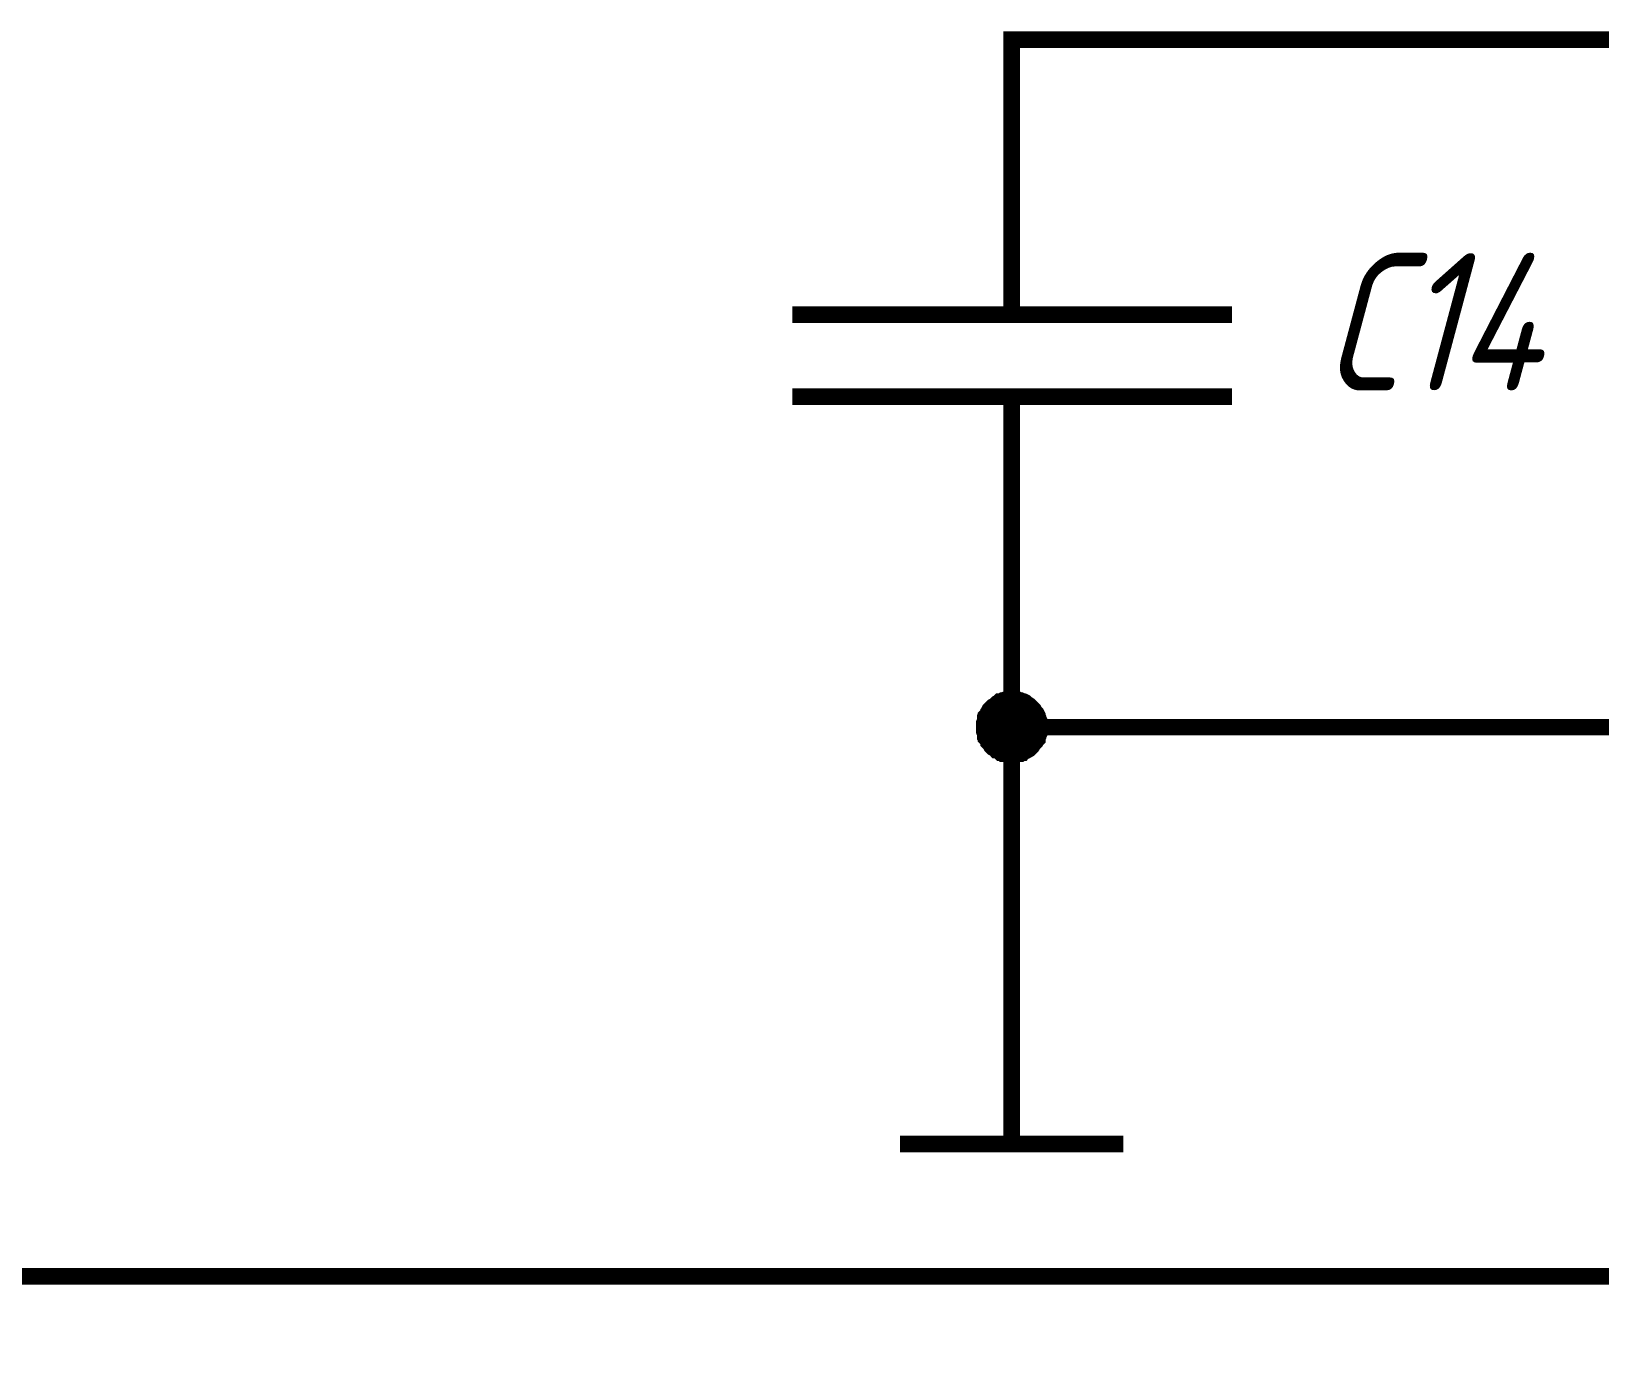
# Model space of a CAD drawing. Header units: millimetres. Extents: x 101 to 942, y 57 to 651.
# Drawn here: x 369.78 to 398.31, y 422.52 to 446.44 of the extents above; entities that cross this region are included whole.
import ezdxf

# ---------------------------------------------------------------- set-up
doc = ezdxf.new("R2010")
doc.units = ezdxf.units.MM
doc.header["$LTSCALE"] = 0.5
doc.layers.add('Sheet', color=255, linetype='Continuous')
doc.styles.add('GOST type A0', font='', dxfattribs={"oblique": 15, "height": 3.5})
doc.styles.get('GOST type A0').set_extended_font_data('GOST type A')

msp = doc.modelspace()

# ---------------------------------------------------------------- linework, layer by layer
at = {"layer": 'Sheet', "color": 7}
for points, const_width in [([(387.612, 443.788), (387.612, 446.289), (400.112, 446.289), (400.112, 438.786), (410.112, 438.786), (410.112, 438.786)], 0.3), ([(387.612, 441.287), (387.612, 443.788)], 0.3), ([(387.612, 431.284), (387.612, 433.784), (405.112, 433.784), (405.112, 443.788), (410.112, 443.788), (410.112, 443.788)], 0.3), ([(383.621, 441.287), (391.618, 441.287)], 0.3), ([(383.621, 439.796), (391.618, 439.796)], 0.3), ([(387.612, 439.796), (387.612, 437.295)], 0.3), ([(387.612, 437.295), (387.612, 433.784)], 0.3), ([(387.115, 433.784), (387.115, 433.815), (387.115, 433.831), (387.115, 433.862), (387.13, 433.893), (387.13, 433.909), (387.13, 433.94), (387.146, 433.955), (387.146, 433.986), (387.161, 434.002), (387.177, 434.033), (387.193, 434.048), (387.193, 434.064), (387.208, 434.095), (387.224, 434.111), (387.239, 434.126), (387.255, 434.142), (387.27, 434.157), (387.301, 434.173), (387.317, 434.188), (387.332, 434.204), (387.348, 434.219), (387.379, 434.235), (387.394, 434.25), (387.41, 434.25), (387.441, 434.266), (387.456, 434.266), (387.488, 434.281), (387.503, 434.281), (387.534, 434.297), (387.565, 434.297), (387.581, 434.297), (387.612, 434.297)], 0.3), ([(387.115, 433.784), (387.115, 433.815), (387.115, 433.831), (387.115, 433.862), (387.13, 433.893), (387.13, 433.909), (387.13, 433.94), (387.146, 433.955), (387.146, 433.986), (387.161, 434.002), (387.177, 434.033), (387.193, 434.048), (387.193, 434.064), (387.208, 434.095), (387.224, 434.111), (387.239, 434.126), (387.255, 434.142), (387.27, 434.157), (387.301, 434.173), (387.317, 434.188), (387.332, 434.204), (387.348, 434.219), (387.379, 434.235), (387.394, 434.25), (387.41, 434.25), (387.441, 434.266), (387.456, 434.266), (387.488, 434.281), (387.503, 434.281), (387.534, 434.297), (387.565, 434.297), (387.581, 434.297), (387.612, 434.297)], 0.3), ([(387.115, 433.784), (387.115, 433.815), (387.115, 433.831), (387.115, 433.862), (387.13, 433.893), (387.13, 433.909), (387.13, 433.94), (387.146, 433.955), (387.146, 433.986), (387.161, 434.002), (387.177, 434.033), (387.193, 434.048), (387.193, 434.064), (387.208, 434.095), (387.224, 434.111), (387.239, 434.126), (387.255, 434.142), (387.27, 434.157), (387.301, 434.173), (387.317, 434.188), (387.332, 434.204), (387.348, 434.219), (387.379, 434.235), (387.394, 434.25), (387.41, 434.25), (387.441, 434.266), (387.456, 434.266), (387.488, 434.281), (387.503, 434.281), (387.534, 434.297), (387.565, 434.297), (387.581, 434.297), (387.612, 434.297)], 0.3), ([(387.115, 433.784), (387.115, 433.815), (387.115, 433.831), (387.115, 433.862), (387.13, 433.893), (387.13, 433.909), (387.13, 433.94), (387.146, 433.955), (387.146, 433.986), (387.161, 434.002), (387.177, 434.033), (387.193, 434.048), (387.193, 434.064), (387.208, 434.095), (387.224, 434.111), (387.239, 434.126), (387.255, 434.142), (387.27, 434.157), (387.301, 434.173), (387.317, 434.188), (387.332, 434.204), (387.348, 434.219), (387.379, 434.235), (387.394, 434.25), (387.41, 434.25), (387.441, 434.266), (387.456, 434.266), (387.488, 434.281), (387.503, 434.281), (387.534, 434.297), (387.565, 434.297), (387.581, 434.297), (387.612, 434.297)], 0.3), ([(387.115, 433.784), (387.115, 433.815), (387.115, 433.831), (387.115, 433.862), (387.13, 433.893), (387.13, 433.909), (387.13, 433.94), (387.146, 433.955), (387.146, 433.986), (387.161, 434.002), (387.177, 434.033), (387.193, 434.048), (387.193, 434.064), (387.208, 434.095), (387.224, 434.111), (387.239, 434.126), (387.255, 434.142), (387.27, 434.157), (387.301, 434.173), (387.317, 434.188), (387.332, 434.204), (387.348, 434.219), (387.379, 434.235), (387.394, 434.25), (387.41, 434.25), (387.441, 434.266), (387.456, 434.266), (387.488, 434.281), (387.503, 434.281), (387.534, 434.297), (387.565, 434.297), (387.581, 434.297), (387.612, 434.297)], 0.0991), ([(387.115, 433.784), (387.115, 433.815), (387.115, 433.831), (387.115, 433.862), (387.13, 433.893), (387.13, 433.909), (387.13, 433.94), (387.146, 433.955), (387.146, 433.986), (387.161, 434.002), (387.177, 434.033), (387.193, 434.048), (387.193, 434.064), (387.208, 434.095), (387.224, 434.111), (387.239, 434.126), (387.255, 434.142), (387.27, 434.157), (387.301, 434.173), (387.317, 434.188), (387.332, 434.204), (387.348, 434.219), (387.379, 434.235), (387.394, 434.25), (387.41, 434.25), (387.441, 434.266), (387.456, 434.266), (387.488, 434.281), (387.503, 434.281), (387.534, 434.297), (387.565, 434.297), (387.581, 434.297), (387.612, 434.297)], 0.0991), ([(387.115, 433.784), (387.115, 433.815), (387.115, 433.831), (387.115, 433.862), (387.13, 433.893), (387.13, 433.909), (387.13, 433.94), (387.146, 433.955), (387.146, 433.986), (387.161, 434.002), (387.177, 434.033), (387.193, 434.048), (387.193, 434.064), (387.208, 434.095), (387.224, 434.111), (387.239, 434.126), (387.255, 434.142), (387.27, 434.157), (387.301, 434.173), (387.317, 434.188), (387.332, 434.204), (387.348, 434.219), (387.379, 434.235), (387.394, 434.25), (387.41, 434.25), (387.441, 434.266), (387.456, 434.266), (387.488, 434.281), (387.503, 434.281), (387.534, 434.297), (387.565, 434.297), (387.581, 434.297), (387.612, 434.297)], 0.0991), ([(387.115, 433.784), (387.115, 433.815), (387.115, 433.831), (387.115, 433.862), (387.13, 433.893), (387.13, 433.909), (387.13, 433.94), (387.146, 433.955), (387.146, 433.986), (387.161, 434.002), (387.177, 434.033), (387.193, 434.048), (387.193, 434.064), (387.208, 434.095), (387.224, 434.111), (387.239, 434.126), (387.255, 434.142), (387.27, 434.157), (387.301, 434.173), (387.317, 434.188), (387.332, 434.204), (387.348, 434.219), (387.379, 434.235), (387.394, 434.25), (387.41, 434.25), (387.441, 434.266), (387.456, 434.266), (387.488, 434.281), (387.503, 434.281), (387.534, 434.297), (387.565, 434.297), (387.581, 434.297), (387.612, 434.297)], 0.0991), ([(387.612, 434.297), (387.612, 434.297)], 0.3), ([(387.612, 434.297), (387.643, 434.297), (387.658, 434.297), (387.689, 434.297), (387.72, 434.281), (387.736, 434.281), (387.767, 434.266), (387.783, 434.266), (387.814, 434.25), (387.829, 434.25), (387.86, 434.235), (387.876, 434.219), (387.891, 434.204), (387.922, 434.188), (387.938, 434.173), (387.953, 434.157), (387.969, 434.142), (387.984, 434.126), (388, 434.111), (388.016, 434.095), (388.031, 434.064), (388.047, 434.048), (388.062, 434.033), (388.078, 434.002), (388.078, 433.986), (388.093, 433.955), (388.093, 433.94), (388.109, 433.909), (388.109, 433.893), (388.124, 433.862), (388.124, 433.831), (388.124, 433.815), (388.124, 433.784)], 0.3), ([(387.612, 434.297), (387.612, 434.297)], 0.3), ([(387.612, 434.297), (387.643, 434.297), (387.658, 434.297), (387.689, 434.297), (387.72, 434.281), (387.736, 434.281), (387.767, 434.266), (387.783, 434.266), (387.814, 434.25), (387.829, 434.25), (387.86, 434.235), (387.876, 434.219), (387.891, 434.204), (387.922, 434.188), (387.938, 434.173), (387.953, 434.157), (387.969, 434.142), (387.984, 434.126), (388, 434.111), (388.016, 434.095), (388.031, 434.064), (388.047, 434.048), (388.062, 434.033), (388.078, 434.002), (388.078, 433.986), (388.093, 433.955), (388.093, 433.94), (388.109, 433.909), (388.109, 433.893), (388.124, 433.862), (388.124, 433.831), (388.124, 433.815), (388.124, 433.784)], 0.3), ([(387.612, 434.297), (387.612, 434.297)], 0.3), ([(387.612, 434.297), (387.643, 434.297), (387.658, 434.297), (387.689, 434.297), (387.72, 434.281), (387.736, 434.281), (387.767, 434.266), (387.783, 434.266), (387.814, 434.25), (387.829, 434.25), (387.86, 434.235), (387.876, 434.219), (387.891, 434.204), (387.922, 434.188), (387.938, 434.173), (387.953, 434.157), (387.969, 434.142), (387.984, 434.126), (388, 434.111), (388.016, 434.095), (388.031, 434.064), (388.047, 434.048), (388.062, 434.033), (388.078, 434.002), (388.078, 433.986), (388.093, 433.955), (388.093, 433.94), (388.109, 433.909), (388.109, 433.893), (388.124, 433.862), (388.124, 433.831), (388.124, 433.815), (388.124, 433.784)], 0.3), ([(387.612, 434.297), (387.612, 434.297)], 0.3), ([(387.612, 434.297), (387.643, 434.297), (387.658, 434.297), (387.689, 434.297), (387.72, 434.281), (387.736, 434.281), (387.767, 434.266), (387.783, 434.266), (387.814, 434.25), (387.829, 434.25), (387.86, 434.235), (387.876, 434.219), (387.891, 434.204), (387.922, 434.188), (387.938, 434.173), (387.953, 434.157), (387.969, 434.142), (387.984, 434.126), (388, 434.111), (388.016, 434.095), (388.031, 434.064), (388.047, 434.048), (388.062, 434.033), (388.078, 434.002), (388.078, 433.986), (388.093, 433.955), (388.093, 433.94), (388.109, 433.909), (388.109, 433.893), (388.124, 433.862), (388.124, 433.831), (388.124, 433.815), (388.124, 433.784)], 0.3), ([(387.612, 434.297), (387.612, 434.297)], 0.0991), ([(387.612, 434.297), (387.643, 434.297), (387.658, 434.297), (387.689, 434.297), (387.72, 434.281), (387.736, 434.281), (387.767, 434.266), (387.783, 434.266), (387.814, 434.25), (387.829, 434.25), (387.86, 434.235), (387.876, 434.219), (387.891, 434.204), (387.922, 434.188), (387.938, 434.173), (387.953, 434.157), (387.969, 434.142), (387.984, 434.126), (388, 434.111), (388.016, 434.095), (388.031, 434.064), (388.047, 434.048), (388.062, 434.033), (388.078, 434.002), (388.078, 433.986), (388.093, 433.955), (388.093, 433.94), (388.109, 433.909), (388.109, 433.893), (388.124, 433.862), (388.124, 433.831), (388.124, 433.815), (388.124, 433.784)], 0.0991), ([(387.612, 434.297), (387.612, 434.297)], 0.0991), ([(387.612, 434.297), (387.643, 434.297), (387.658, 434.297), (387.689, 434.297), (387.72, 434.281), (387.736, 434.281), (387.767, 434.266), (387.783, 434.266), (387.814, 434.25), (387.829, 434.25), (387.86, 434.235), (387.876, 434.219), (387.891, 434.204), (387.922, 434.188), (387.938, 434.173), (387.953, 434.157), (387.969, 434.142), (387.984, 434.126), (388, 434.111), (388.016, 434.095), (388.031, 434.064), (388.047, 434.048), (388.062, 434.033), (388.078, 434.002), (388.078, 433.986), (388.093, 433.955), (388.093, 433.94), (388.109, 433.909), (388.109, 433.893), (388.124, 433.862), (388.124, 433.831), (388.124, 433.815), (388.124, 433.784)], 0.0991), ([(387.612, 434.297), (387.612, 434.297)], 0.0991), ([(387.612, 434.297), (387.643, 434.297), (387.658, 434.297), (387.689, 434.297), (387.72, 434.281), (387.736, 434.281), (387.767, 434.266), (387.783, 434.266), (387.814, 434.25), (387.829, 434.25), (387.86, 434.235), (387.876, 434.219), (387.891, 434.204), (387.922, 434.188), (387.938, 434.173), (387.953, 434.157), (387.969, 434.142), (387.984, 434.126), (388, 434.111), (388.016, 434.095), (388.031, 434.064), (388.047, 434.048), (388.062, 434.033), (388.078, 434.002), (388.078, 433.986), (388.093, 433.955), (388.093, 433.94), (388.109, 433.909), (388.109, 433.893), (388.124, 433.862), (388.124, 433.831), (388.124, 433.815), (388.124, 433.784)], 0.0991), ([(387.612, 434.297), (387.612, 434.297)], 0.0991), ([(387.612, 434.297), (387.643, 434.297), (387.658, 434.297), (387.689, 434.297), (387.72, 434.281), (387.736, 434.281), (387.767, 434.266), (387.783, 434.266), (387.814, 434.25), (387.829, 434.25), (387.86, 434.235), (387.876, 434.219), (387.891, 434.204), (387.922, 434.188), (387.938, 434.173), (387.953, 434.157), (387.969, 434.142), (387.984, 434.126), (388, 434.111), (388.016, 434.095), (388.031, 434.064), (388.047, 434.048), (388.062, 434.033), (388.078, 434.002), (388.078, 433.986), (388.093, 433.955), (388.093, 433.94), (388.109, 433.909), (388.109, 433.893), (388.124, 433.862), (388.124, 433.831), (388.124, 433.815), (388.124, 433.784)], 0.0991), ([(387.612, 433.287), (387.581, 433.287), (387.565, 433.287), (387.534, 433.287), (387.503, 433.303), (387.488, 433.303), (387.456, 433.303), (387.441, 433.318), (387.41, 433.318), (387.394, 433.334), (387.379, 433.349), (387.348, 433.365), (387.332, 433.365), (387.317, 433.381), (387.301, 433.396), (387.27, 433.412), (387.255, 433.427), (387.239, 433.443), (387.224, 433.474), (387.208, 433.489), (387.193, 433.505), (387.193, 433.52), (387.177, 433.551), (387.161, 433.567), (387.146, 433.582), (387.146, 433.614), (387.13, 433.629), (387.13, 433.66), (387.13, 433.676), (387.115, 433.707), (387.115, 433.738), (387.115, 433.753), (387.115, 433.784)], 0.3), ([(387.115, 433.784), (387.115, 433.784)], 0.3), ([(387.612, 433.287), (387.581, 433.287), (387.565, 433.287), (387.534, 433.287), (387.503, 433.303), (387.488, 433.303), (387.456, 433.303), (387.441, 433.318), (387.41, 433.318), (387.394, 433.334), (387.379, 433.349), (387.348, 433.365), (387.332, 433.365), (387.317, 433.381), (387.301, 433.396), (387.27, 433.412), (387.255, 433.427), (387.239, 433.443), (387.224, 433.474), (387.208, 433.489), (387.193, 433.505), (387.193, 433.52), (387.177, 433.551), (387.161, 433.567), (387.146, 433.582), (387.146, 433.614), (387.13, 433.629), (387.13, 433.66), (387.13, 433.676), (387.115, 433.707), (387.115, 433.738), (387.115, 433.753), (387.115, 433.784)], 0.3), ([(387.115, 433.784), (387.115, 433.784)], 0.3), ([(387.612, 433.287), (387.581, 433.287), (387.565, 433.287), (387.534, 433.287), (387.503, 433.303), (387.488, 433.303), (387.456, 433.303), (387.441, 433.318), (387.41, 433.318), (387.394, 433.334), (387.379, 433.349), (387.348, 433.365), (387.332, 433.365), (387.317, 433.381), (387.301, 433.396), (387.27, 433.412), (387.255, 433.427), (387.239, 433.443), (387.224, 433.474), (387.208, 433.489), (387.193, 433.505), (387.193, 433.52), (387.177, 433.551), (387.161, 433.567), (387.146, 433.582), (387.146, 433.614), (387.13, 433.629), (387.13, 433.66), (387.13, 433.676), (387.115, 433.707), (387.115, 433.738), (387.115, 433.753), (387.115, 433.784)], 0.3), ([(387.115, 433.784), (387.115, 433.784)], 0.3), ([(387.612, 433.287), (387.581, 433.287), (387.565, 433.287), (387.534, 433.287), (387.503, 433.303), (387.488, 433.303), (387.456, 433.303), (387.441, 433.318), (387.41, 433.318), (387.394, 433.334), (387.379, 433.349), (387.348, 433.365), (387.332, 433.365), (387.317, 433.381), (387.301, 433.396), (387.27, 433.412), (387.255, 433.427), (387.239, 433.443), (387.224, 433.474), (387.208, 433.489), (387.193, 433.505), (387.193, 433.52), (387.177, 433.551), (387.161, 433.567), (387.146, 433.582), (387.146, 433.614), (387.13, 433.629), (387.13, 433.66), (387.13, 433.676), (387.115, 433.707), (387.115, 433.738), (387.115, 433.753), (387.115, 433.784)], 0.3), ([(387.115, 433.784), (387.115, 433.784)], 0.3), ([(387.612, 433.287), (387.581, 433.287), (387.565, 433.287), (387.534, 433.287), (387.503, 433.303), (387.488, 433.303), (387.456, 433.303), (387.441, 433.318), (387.41, 433.318), (387.394, 433.334), (387.379, 433.349), (387.348, 433.365), (387.332, 433.365), (387.317, 433.381), (387.301, 433.396), (387.27, 433.412), (387.255, 433.427), (387.239, 433.443), (387.224, 433.474), (387.208, 433.489), (387.193, 433.505), (387.193, 433.52), (387.177, 433.551), (387.161, 433.567), (387.146, 433.582), (387.146, 433.614), (387.13, 433.629), (387.13, 433.66), (387.13, 433.676), (387.115, 433.707), (387.115, 433.738), (387.115, 433.753), (387.115, 433.784)], 0.0991), ([(387.115, 433.784), (387.115, 433.784)], 0.0991), ([(387.612, 433.287), (387.581, 433.287), (387.565, 433.287), (387.534, 433.287), (387.503, 433.303), (387.488, 433.303), (387.456, 433.303), (387.441, 433.318), (387.41, 433.318), (387.394, 433.334), (387.379, 433.349), (387.348, 433.365), (387.332, 433.365), (387.317, 433.381), (387.301, 433.396), (387.27, 433.412), (387.255, 433.427), (387.239, 433.443), (387.224, 433.474), (387.208, 433.489), (387.193, 433.505), (387.193, 433.52), (387.177, 433.551), (387.161, 433.567), (387.146, 433.582), (387.146, 433.614), (387.13, 433.629), (387.13, 433.66), (387.13, 433.676), (387.115, 433.707), (387.115, 433.738), (387.115, 433.753), (387.115, 433.784)], 0.0991), ([(387.115, 433.784), (387.115, 433.784)], 0.0991), ([(387.612, 433.287), (387.581, 433.287), (387.565, 433.287), (387.534, 433.287), (387.503, 433.303), (387.488, 433.303), (387.456, 433.303), (387.441, 433.318), (387.41, 433.318), (387.394, 433.334), (387.379, 433.349), (387.348, 433.365), (387.332, 433.365), (387.317, 433.381), (387.301, 433.396), (387.27, 433.412), (387.255, 433.427), (387.239, 433.443), (387.224, 433.474), (387.208, 433.489), (387.193, 433.505), (387.193, 433.52), (387.177, 433.551), (387.161, 433.567), (387.146, 433.582), (387.146, 433.614), (387.13, 433.629), (387.13, 433.66), (387.13, 433.676), (387.115, 433.707), (387.115, 433.738), (387.115, 433.753), (387.115, 433.784)], 0.0991), ([(387.115, 433.784), (387.115, 433.784)], 0.0991), ([(387.612, 433.287), (387.581, 433.287), (387.565, 433.287), (387.534, 433.287), (387.503, 433.303), (387.488, 433.303), (387.456, 433.303), (387.441, 433.318), (387.41, 433.318), (387.394, 433.334), (387.379, 433.349), (387.348, 433.365), (387.332, 433.365), (387.317, 433.381), (387.301, 433.396), (387.27, 433.412), (387.255, 433.427), (387.239, 433.443), (387.224, 433.474), (387.208, 433.489), (387.193, 433.505), (387.193, 433.52), (387.177, 433.551), (387.161, 433.567), (387.146, 433.582), (387.146, 433.614), (387.13, 433.629), (387.13, 433.66), (387.13, 433.676), (387.115, 433.707), (387.115, 433.738), (387.115, 433.753), (387.115, 433.784)], 0.0991), ([(387.115, 433.784), (387.115, 433.784)], 0.0991), ([(388.124, 433.784), (388.124, 433.753), (388.124, 433.738), (388.124, 433.707), (388.109, 433.676), (388.109, 433.66), (388.093, 433.629), (388.093, 433.614), (388.078, 433.582), (388.078, 433.567), (388.062, 433.551), (388.047, 433.52), (388.031, 433.505), (388.016, 433.489), (388, 433.474), (387.984, 433.443), (387.969, 433.427), (387.953, 433.412), (387.938, 433.396), (387.922, 433.381), (387.891, 433.365), (387.876, 433.365), (387.86, 433.349), (387.829, 433.334), (387.814, 433.318), (387.783, 433.318), (387.767, 433.303), (387.736, 433.303), (387.72, 433.303), (387.689, 433.287), (387.658, 433.287), (387.643, 433.287), (387.612, 433.287)], 0.3), ([(388.124, 433.784), (388.124, 433.753), (388.124, 433.738), (388.124, 433.707), (388.109, 433.676), (388.109, 433.66), (388.093, 433.629), (388.093, 433.614), (388.078, 433.582), (388.078, 433.567), (388.062, 433.551), (388.047, 433.52), (388.031, 433.505), (388.016, 433.489), (388, 433.474), (387.984, 433.443), (387.969, 433.427), (387.953, 433.412), (387.938, 433.396), (387.922, 433.381), (387.891, 433.365), (387.876, 433.365), (387.86, 433.349), (387.829, 433.334), (387.814, 433.318), (387.783, 433.318), (387.767, 433.303), (387.736, 433.303), (387.72, 433.303), (387.689, 433.287), (387.658, 433.287), (387.643, 433.287), (387.612, 433.287)], 0.3), ([(388.124, 433.784), (388.124, 433.753), (388.124, 433.738), (388.124, 433.707), (388.109, 433.676), (388.109, 433.66), (388.093, 433.629), (388.093, 433.614), (388.078, 433.582), (388.078, 433.567), (388.062, 433.551), (388.047, 433.52), (388.031, 433.505), (388.016, 433.489), (388, 433.474), (387.984, 433.443), (387.969, 433.427), (387.953, 433.412), (387.938, 433.396), (387.922, 433.381), (387.891, 433.365), (387.876, 433.365), (387.86, 433.349), (387.829, 433.334), (387.814, 433.318), (387.783, 433.318), (387.767, 433.303), (387.736, 433.303), (387.72, 433.303), (387.689, 433.287), (387.658, 433.287), (387.643, 433.287), (387.612, 433.287)], 0.3), ([(388.124, 433.784), (388.124, 433.753), (388.124, 433.738), (388.124, 433.707), (388.109, 433.676), (388.109, 433.66), (388.093, 433.629), (388.093, 433.614), (388.078, 433.582), (388.078, 433.567), (388.062, 433.551), (388.047, 433.52), (388.031, 433.505), (388.016, 433.489), (388, 433.474), (387.984, 433.443), (387.969, 433.427), (387.953, 433.412), (387.938, 433.396), (387.922, 433.381), (387.891, 433.365), (387.876, 433.365), (387.86, 433.349), (387.829, 433.334), (387.814, 433.318), (387.783, 433.318), (387.767, 433.303), (387.736, 433.303), (387.72, 433.303), (387.689, 433.287), (387.658, 433.287), (387.643, 433.287), (387.612, 433.287)], 0.3), ([(388.124, 433.784), (388.124, 433.753), (388.124, 433.738), (388.124, 433.707), (388.109, 433.676), (388.109, 433.66), (388.093, 433.629), (388.093, 433.614), (388.078, 433.582), (388.078, 433.567), (388.062, 433.551), (388.047, 433.52), (388.031, 433.505), (388.016, 433.489), (388, 433.474), (387.984, 433.443), (387.969, 433.427), (387.953, 433.412), (387.938, 433.396), (387.922, 433.381), (387.891, 433.365), (387.876, 433.365), (387.86, 433.349), (387.829, 433.334), (387.814, 433.318), (387.783, 433.318), (387.767, 433.303), (387.736, 433.303), (387.72, 433.303), (387.689, 433.287), (387.658, 433.287), (387.643, 433.287), (387.612, 433.287)], 0.0991), ([(388.124, 433.784), (388.124, 433.753), (388.124, 433.738), (388.124, 433.707), (388.109, 433.676), (388.109, 433.66), (388.093, 433.629), (388.093, 433.614), (388.078, 433.582), (388.078, 433.567), (388.062, 433.551), (388.047, 433.52), (388.031, 433.505), (388.016, 433.489), (388, 433.474), (387.984, 433.443), (387.969, 433.427), (387.953, 433.412), (387.938, 433.396), (387.922, 433.381), (387.891, 433.365), (387.876, 433.365), (387.86, 433.349), (387.829, 433.334), (387.814, 433.318), (387.783, 433.318), (387.767, 433.303), (387.736, 433.303), (387.72, 433.303), (387.689, 433.287), (387.658, 433.287), (387.643, 433.287), (387.612, 433.287)], 0.0991), ([(388.124, 433.784), (388.124, 433.753), (388.124, 433.738), (388.124, 433.707), (388.109, 433.676), (388.109, 433.66), (388.093, 433.629), (388.093, 433.614), (388.078, 433.582), (388.078, 433.567), (388.062, 433.551), (388.047, 433.52), (388.031, 433.505), (388.016, 433.489), (388, 433.474), (387.984, 433.443), (387.969, 433.427), (387.953, 433.412), (387.938, 433.396), (387.922, 433.381), (387.891, 433.365), (387.876, 433.365), (387.86, 433.349), (387.829, 433.334), (387.814, 433.318), (387.783, 433.318), (387.767, 433.303), (387.736, 433.303), (387.72, 433.303), (387.689, 433.287), (387.658, 433.287), (387.643, 433.287), (387.612, 433.287)], 0.0991), ([(388.124, 433.784), (388.124, 433.753), (388.124, 433.738), (388.124, 433.707), (388.109, 433.676), (388.109, 433.66), (388.093, 433.629), (388.093, 433.614), (388.078, 433.582), (388.078, 433.567), (388.062, 433.551), (388.047, 433.52), (388.031, 433.505), (388.016, 433.489), (388, 433.474), (387.984, 433.443), (387.969, 433.427), (387.953, 433.412), (387.938, 433.396), (387.922, 433.381), (387.891, 433.365), (387.876, 433.365), (387.86, 433.349), (387.829, 433.334), (387.814, 433.318), (387.783, 433.318), (387.767, 433.303), (387.736, 433.303), (387.72, 433.303), (387.689, 433.287), (387.658, 433.287), (387.643, 433.287), (387.612, 433.287)], 0.0991), ([(388.124, 433.784), (388.124, 433.784), (388.124, 433.784), (388.124, 433.784), (388.124, 433.784), (388.124, 433.784), (388.124, 433.784), (388.124, 433.784), (388.124, 433.784), (388.124, 433.784), (388.124, 433.784), (388.124, 433.784), (388.124, 433.784), (388.124, 433.784), (388.124, 433.784), (388.124, 433.784), (388.124, 433.784), (388.124, 433.784), (388.124, 433.784), (388.124, 433.784), (388.124, 433.784), (388.124, 433.784), (388.124, 433.784), (388.124, 433.784), (388.124, 433.784), (388.124, 433.784), (388.124, 433.784), (388.124, 433.784), (388.124, 433.784), (388.124, 433.784), (388.124, 433.784), (388.124, 433.784), (388.124, 433.784)], 0.3), ([(388.124, 433.784), (388.124, 433.784)], 0.3), ([(388.124, 433.784), (388.124, 433.784), (388.124, 433.784), (388.124, 433.784), (388.124, 433.784), (388.124, 433.784), (388.124, 433.784), (388.124, 433.784), (388.124, 433.784), (388.124, 433.784), (388.124, 433.784), (388.124, 433.784), (388.124, 433.784), (388.124, 433.784), (388.124, 433.784), (388.124, 433.784), (388.124, 433.784), (388.124, 433.784), (388.124, 433.784), (388.124, 433.784), (388.124, 433.784), (388.124, 433.784), (388.124, 433.784), (388.124, 433.784), (388.124, 433.784), (388.124, 433.784), (388.124, 433.784), (388.124, 433.784), (388.124, 433.784), (388.124, 433.784), (388.124, 433.784), (388.124, 433.784), (388.124, 433.784)], 0.3), ([(388.124, 433.784), (388.124, 433.784)], 0.3), ([(388.124, 433.784), (388.124, 433.784), (388.124, 433.784), (388.124, 433.784), (388.124, 433.784), (388.124, 433.784), (388.124, 433.784), (388.124, 433.784), (388.124, 433.784), (388.124, 433.784), (388.124, 433.784), (388.124, 433.784), (388.124, 433.784), (388.124, 433.784), (388.124, 433.784), (388.124, 433.784), (388.124, 433.784), (388.124, 433.784), (388.124, 433.784), (388.124, 433.784), (388.124, 433.784), (388.124, 433.784), (388.124, 433.784), (388.124, 433.784), (388.124, 433.784), (388.124, 433.784), (388.124, 433.784), (388.124, 433.784), (388.124, 433.784), (388.124, 433.784), (388.124, 433.784), (388.124, 433.784), (388.124, 433.784)], 0.3), ([(388.124, 433.784), (388.124, 433.784)], 0.3), ([(388.124, 433.784), (388.124, 433.784), (388.124, 433.784), (388.124, 433.784), (388.124, 433.784), (388.124, 433.784), (388.124, 433.784), (388.124, 433.784), (388.124, 433.784), (388.124, 433.784), (388.124, 433.784), (388.124, 433.784), (388.124, 433.784), (388.124, 433.784), (388.124, 433.784), (388.124, 433.784), (388.124, 433.784), (388.124, 433.784), (388.124, 433.784), (388.124, 433.784), (388.124, 433.784), (388.124, 433.784), (388.124, 433.784), (388.124, 433.784), (388.124, 433.784), (388.124, 433.784), (388.124, 433.784), (388.124, 433.784), (388.124, 433.784), (388.124, 433.784), (388.124, 433.784), (388.124, 433.784), (388.124, 433.784)], 0.3), ([(388.124, 433.784), (388.124, 433.784)], 0.3), ([(388.124, 433.784), (388.124, 433.784), (388.124, 433.784), (388.124, 433.784), (388.124, 433.784), (388.124, 433.784), (388.124, 433.784), (388.124, 433.784), (388.124, 433.784), (388.124, 433.784), (388.124, 433.784), (388.124, 433.784), (388.124, 433.784), (388.124, 433.784), (388.124, 433.784), (388.124, 433.784), (388.124, 433.784), (388.124, 433.784), (388.124, 433.784), (388.124, 433.784), (388.124, 433.784), (388.124, 433.784), (388.124, 433.784), (388.124, 433.784), (388.124, 433.784), (388.124, 433.784), (388.124, 433.784), (388.124, 433.784), (388.124, 433.784), (388.124, 433.784), (388.124, 433.784), (388.124, 433.784), (388.124, 433.784)], 0.0991), ([(388.124, 433.784), (388.124, 433.784)], 0.0991), ([(388.124, 433.784), (388.124, 433.784), (388.124, 433.784), (388.124, 433.784), (388.124, 433.784), (388.124, 433.784), (388.124, 433.784), (388.124, 433.784), (388.124, 433.784), (388.124, 433.784), (388.124, 433.784), (388.124, 433.784), (388.124, 433.784), (388.124, 433.784), (388.124, 433.784), (388.124, 433.784), (388.124, 433.784), (388.124, 433.784), (388.124, 433.784), (388.124, 433.784), (388.124, 433.784), (388.124, 433.784), (388.124, 433.784), (388.124, 433.784), (388.124, 433.784), (388.124, 433.784), (388.124, 433.784), (388.124, 433.784), (388.124, 433.784), (388.124, 433.784), (388.124, 433.784), (388.124, 433.784), (388.124, 433.784)], 0.0991), ([(388.124, 433.784), (388.124, 433.784)], 0.0991), ([(388.124, 433.784), (388.124, 433.784), (388.124, 433.784), (388.124, 433.784), (388.124, 433.784), (388.124, 433.784), (388.124, 433.784), (388.124, 433.784), (388.124, 433.784), (388.124, 433.784), (388.124, 433.784), (388.124, 433.784), (388.124, 433.784), (388.124, 433.784), (388.124, 433.784), (388.124, 433.784), (388.124, 433.784), (388.124, 433.784), (388.124, 433.784), (388.124, 433.784), (388.124, 433.784), (388.124, 433.784), (388.124, 433.784), (388.124, 433.784), (388.124, 433.784), (388.124, 433.784), (388.124, 433.784), (388.124, 433.784), (388.124, 433.784), (388.124, 433.784), (388.124, 433.784), (388.124, 433.784), (388.124, 433.784)], 0.0991), ([(388.124, 433.784), (388.124, 433.784)], 0.0991), ([(388.124, 433.784), (388.124, 433.784), (388.124, 433.784), (388.124, 433.784), (388.124, 433.784), (388.124, 433.784), (388.124, 433.784), (388.124, 433.784), (388.124, 433.784), (388.124, 433.784), (388.124, 433.784), (388.124, 433.784), (388.124, 433.784), (388.124, 433.784), (388.124, 433.784), (388.124, 433.784), (388.124, 433.784), (388.124, 433.784), (388.124, 433.784), (388.124, 433.784), (388.124, 433.784), (388.124, 433.784), (388.124, 433.784), (388.124, 433.784), (388.124, 433.784), (388.124, 433.784), (388.124, 433.784), (388.124, 433.784), (388.124, 433.784), (388.124, 433.784), (388.124, 433.784), (388.124, 433.784), (388.124, 433.784)], 0.0991), ([(388.124, 433.784), (388.124, 433.784)], 0.0991), ([(387.612, 431.284), (387.612, 426.204)], 0.3), ([(385.578, 426.204), (389.646, 426.204)], 0.3), ([(255.157, 373.794), (360.127, 373.794), (360.127, 423.796), (410.112, 423.796), (410.112, 423.796)], 0.3)]:
    msp.add_lwpolyline(points, dxfattribs=dict(at, const_width=const_width))
at = {"layer": 'Sheet', "color": 7, "const_width": 0.508}
msp.add_lwpolyline([(387.309, 433.797, 1), (387.817, 433.797, 1)], format="xyb", close=True, dxfattribs=at)

# ---------------------------------------------------------------- texts
at = {"layer": 'Sheet', "color": 7, "style": 'GOST type A0', "oblique": 15}
msp.add_text('C14', height=2.5, dxfattribs=at).set_placement((393.233, 439.905))

doc.saveas('drawing.dxf')
